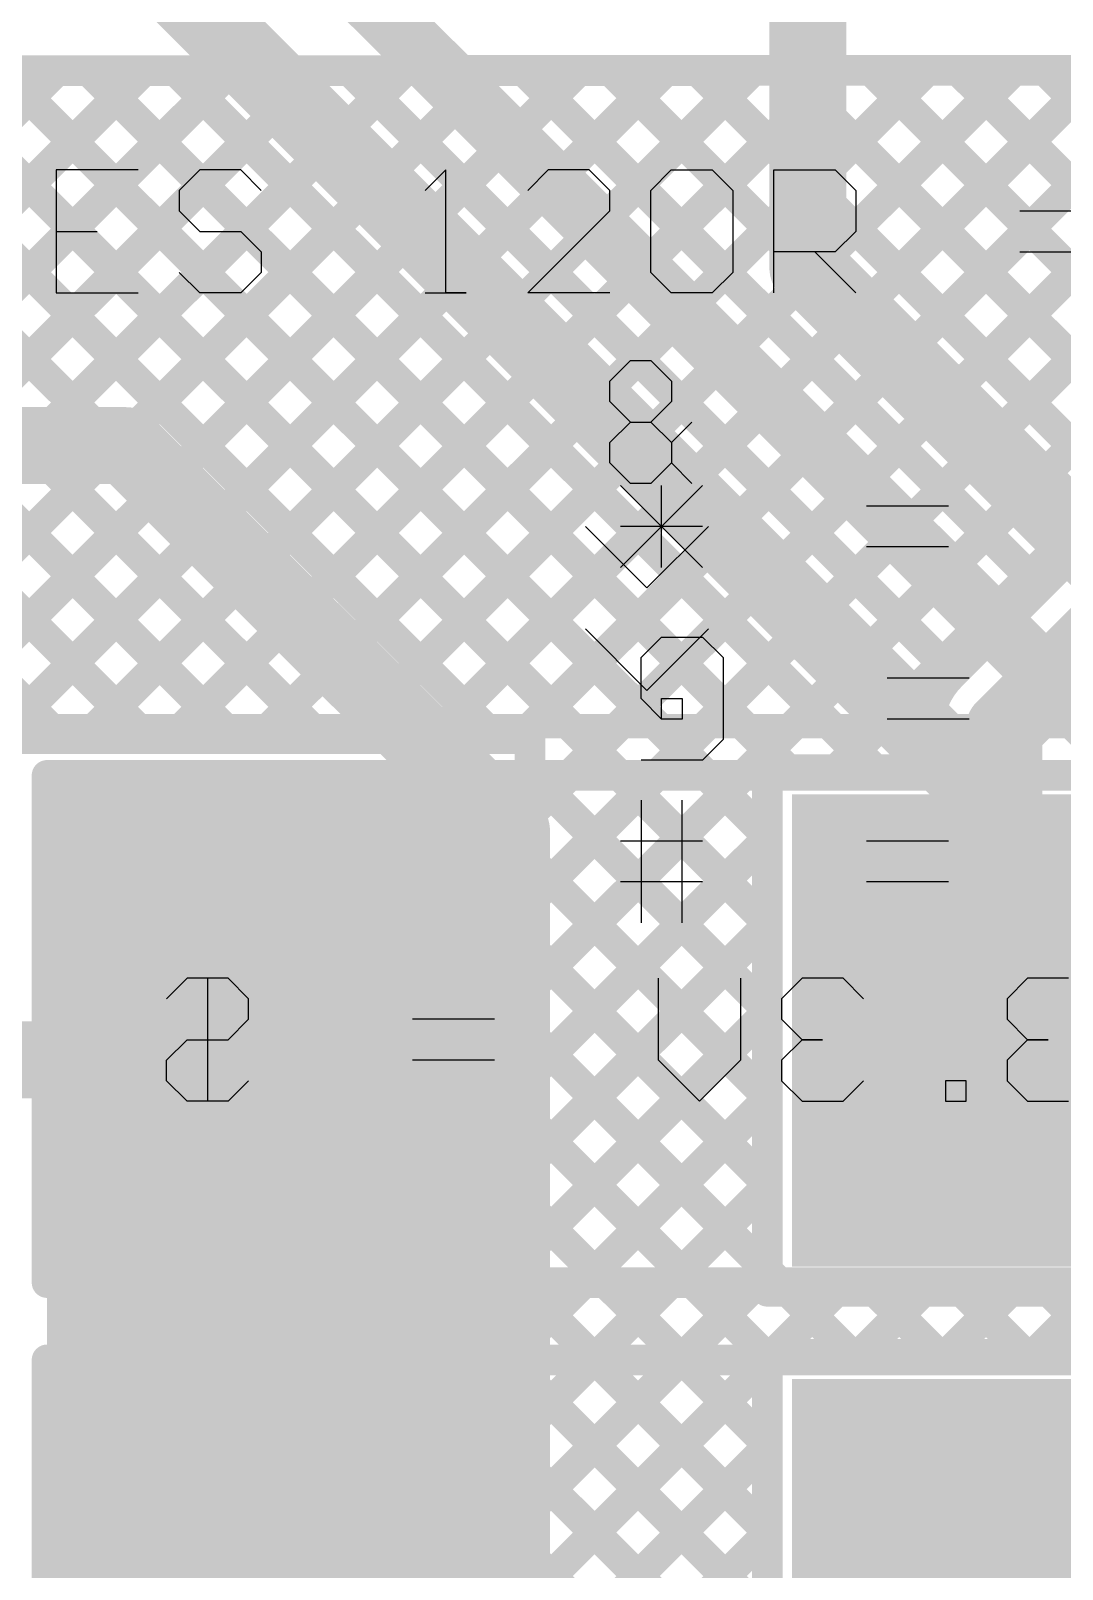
# Model space of a CAD drawing. Header units: millimetres. Extents: x 0.78 to 3.29, y 2.96 to 5.31.
# Drawn here: x 2.603 to 2.938, y 4.528 to 5.028 of the extents above; entities that cross this region are included whole.
import ezdxf

# ---------------------------------------------------------------- set-up
doc = ezdxf.new("R2010")
doc.units = ezdxf.units.MM
doc.header["$MEASUREMENT"] = 0
for name, color, linetype in [('BottomLayer', 5, 'Continuous'), ('BottomOverlay', 54, 'Continuous'), ('TopLayer', 1, 'Continuous'), ('TopOverlay', 2, 'Continuous'), ('TopPaste', 8, 'Continuous'), ('TopSolder', 216, 'Continuous')]:
    doc.layers.add(name, color=color, linetype=linetype)

# ---------------------------------------------------------------- blocks, each defined once
blk = doc.blocks.new('R__2512_25')
at = {"layer": 'TopLayer'}
for points in [[(-0.18307, -0.07283), (-0.05315, -0.07283), (-0.18307, 0.07283), (-0.05315, 0.07283)], [(0.05315, -0.07283), (0.18307, -0.07283), (0.05315, 0.07283), (0.18307, 0.07283)]]:
    blk.add_solid(points, dxfattribs=at)
at = {"layer": 'TopOverlay', "const_width": 0.01}
for points in [[(-0.193, 0.083), (0.193, 0.083)], [(-0.193, -0.082), (-0.193, 0.083)], [(0.193, -0.082), (0.193, 0.083)], [(-0.193, -0.082), (0.193, -0.082)]]:
    blk.add_lwpolyline(points, dxfattribs=at)
at = {"layer": 'TopOverlay', "const_width": 0.005}
for points in [[(-0.1955, 0.083, 1), (-0.1905, 0.083, 1)], [(-0.1955, 0.083, 1), (-0.1905, 0.083, 1)], [(0.1905, 0.083, 1), (0.1955, 0.083, 1)], [(0.1905, 0.083, 1), (0.1955, 0.083, 1)], [(-0.1955, -0.082, 1), (-0.1905, -0.082, 1)], [(-0.1955, -0.082, 1), (-0.1905, -0.082, 1)], [(0.1905, -0.082, 1), (0.1955, -0.082, 1)], [(0.1905, -0.082, 1), (0.1955, -0.082, 1)]]:
    blk.add_lwpolyline(points, format="xyb", close=True, dxfattribs=at)
at = {"layer": 'TopPaste'}
for points in [[(-0.18307, -0.07283), (-0.05315, -0.07283), (-0.18307, 0.07283), (-0.05315, 0.07283)], [(0.05315, -0.07283), (0.18307, -0.07283), (0.05315, 0.07283), (0.18307, 0.07283)]]:
    blk.add_solid(points, dxfattribs=at)
at = {"layer": 'TopSolder'}
for points in [[(-0.18707, -0.07683), (-0.04915, -0.07683), (-0.18707, 0.07683), (-0.04915, 0.07683)], [(0.04915, -0.07683), (0.18707, -0.07683), (0.04915, 0.07683), (0.18707, 0.07683)]]:
    blk.add_solid(points, dxfattribs=at)
blk = doc.blocks.new('R__2512_26')
at = {"layer": 'TopLayer'}
for points in [[(-0.18307, -0.07283), (-0.05315, -0.07283), (-0.18307, 0.07283), (-0.05315, 0.07283)], [(0.05315, -0.07283), (0.18307, -0.07283), (0.05315, 0.07283), (0.18307, 0.07283)]]:
    blk.add_solid(points, dxfattribs=at)
at = {"layer": 'TopOverlay', "const_width": 0.01}
for points in [[(-0.193, 0.083), (0.193, 0.083)], [(-0.193, -0.082), (-0.193, 0.083)], [(0.193, -0.082), (0.193, 0.083)], [(-0.193, -0.082), (0.193, -0.082)]]:
    blk.add_lwpolyline(points, dxfattribs=at)
at = {"layer": 'TopOverlay', "const_width": 0.005}
for points in [[(-0.1955, 0.083, 1), (-0.1905, 0.083, 1)], [(-0.1955, 0.083, 1), (-0.1905, 0.083, 1)], [(0.1905, 0.083, 1), (0.1955, 0.083, 1)], [(0.1905, 0.083, 1), (0.1955, 0.083, 1)], [(-0.1955, -0.082, 1), (-0.1905, -0.082, 1)], [(-0.1955, -0.082, 1), (-0.1905, -0.082, 1)], [(0.1905, -0.082, 1), (0.1955, -0.082, 1)], [(0.1905, -0.082, 1), (0.1955, -0.082, 1)]]:
    blk.add_lwpolyline(points, format="xyb", close=True, dxfattribs=at)
at = {"layer": 'TopPaste'}
for points in [[(-0.18307, -0.07283), (-0.05315, -0.07283), (-0.18307, 0.07283), (-0.05315, 0.07283)], [(0.05315, -0.07283), (0.18307, -0.07283), (0.05315, 0.07283), (0.18307, 0.07283)]]:
    blk.add_solid(points, dxfattribs=at)
at = {"layer": 'TopSolder'}
for points in [[(-0.18707, -0.07683), (-0.04915, -0.07683), (-0.18707, 0.07683), (-0.04915, 0.07683)], [(0.04915, -0.07683), (0.18707, -0.07683), (0.04915, 0.07683), (0.18707, 0.07683)]]:
    blk.add_solid(points, dxfattribs=at)

msp = doc.modelspace()

# ---------------------------------------------------------------- linework, layer by layer
at = {"layer": 'BottomLayer'}
for points, const_width in [([(2.645, 5.106), (3.18, 4.571)], 0.02), ([(2.85534, 4.95112), (2.85534, 5.1)], 0.025), ([(2.6194, 5.073), (3.133, 4.5594)], 0.025), ([(2.85534, 4.95112), (3.216, 4.59046)], 0.025), ([(2.454, 4.89332), (2.63368, 4.89332)], 0.025), ([(2.63368, 4.89332), (2.759, 4.768)], 0.025), ([(2.759, 4.395), (2.759, 4.768)], 0.025), ([(2.454, 4.69345), (2.61905, 4.69345)], 0.025), ([(2.61905, 4.69345), (2.716, 4.5965)], 0.025), ([(2.716, 4.36), (2.716, 4.5965)], 0.025)]:
    msp.add_lwpolyline(points, dxfattribs=dict(at, const_width=const_width))
at = {"layer": 'BottomLayer', "const_width": 0.0125}
for points in [[(2.84909, 4.95112, 1), (2.86159, 4.95112, 1)], [(2.84909, 4.95112, 1), (2.86159, 4.95112, 1)], [(2.62743, 4.89332, 1), (2.63993, 4.89332, 1)], [(2.62743, 4.89332, 1), (2.63993, 4.89332, 1)], [(2.75275, 4.768, 1), (2.76525, 4.768, 1)], [(2.75275, 4.768, 1), (2.76525, 4.768, 1)], [(2.6128, 4.69345, 1), (2.6253, 4.69345, 1)], [(2.6128, 4.69345, 1), (2.6253, 4.69345, 1)], [(2.70975, 4.5965, 1), (2.72225, 4.5965, 1)], [(2.70975, 4.5965, 1), (2.72225, 4.5965, 1)]]:
    msp.add_lwpolyline(points, format="xyb", close=True, dxfattribs=at)
at = {"layer": 'BottomOverlay'}
for p, q in [((2.82114, 4.88032), (2.79448, 4.85366)), ((2.82114, 4.85366), (2.79448, 4.88032)), ((2.80781, 4.85366), (2.80781, 4.88032)), ((2.90112, 4.87366), (2.87446, 4.87366)), ((2.82114, 4.86699), (2.79448, 4.86699)), ((2.90112, 4.86033), (2.87446, 4.86033)), ((2.80115, 4.82432), (2.80781, 4.83099)), ((2.80781, 4.83099), (2.82114, 4.83099)), ((2.82114, 4.83099), (2.82781, 4.82432)), ((2.80115, 4.81099), (2.80115, 4.82432)), ((2.82781, 4.82432), (2.82781, 4.79766)), ((2.90778, 4.81766), (2.88112, 4.81766)), ((2.80781, 4.80433), (2.80115, 4.81099)), ((2.80781, 4.80433), (2.80781, 4.81099)), ((2.80781, 4.81099), (2.81448, 4.81099)), ((2.81448, 4.81099), (2.81448, 4.80433)), ((2.81448, 4.80433), (2.80781, 4.80433)), ((2.90778, 4.80433), (2.88112, 4.80433)), ((2.82781, 4.79766), (2.82114, 4.791)), ((2.82114, 4.791), (2.80115, 4.791)), ((2.80115, 4.77799), (2.80115, 4.738)), ((2.81448, 4.738), (2.81448, 4.77799)), ((2.80115, 4.76466), (2.79448, 4.76466)), ((2.82114, 4.76466), (2.80115, 4.76466)), ((2.90112, 4.76466), (2.87446, 4.76466)), ((2.82114, 4.75133), (2.79448, 4.75133)), ((2.90112, 4.75133), (2.87446, 4.75133)), ((2.65353, 4.71999), (2.64686, 4.71332)), ((2.66686, 4.71999), (2.65353, 4.71999)), ((2.66019, 4.71999), (2.66019, 4.68)), ((2.67352, 4.71332), (2.66686, 4.71999)), ((2.80681, 4.69333), (2.80681, 4.71999)), ((2.83347, 4.71999), (2.83347, 4.69333)), ((2.85346, 4.71999), (2.8468, 4.71332)), ((2.86679, 4.71999), (2.85346, 4.71999)), ((2.87346, 4.71332), (2.86679, 4.71999)), ((2.92677, 4.71999), (2.92011, 4.71332)), ((2.9401, 4.71999), (2.92677, 4.71999)), ((2.67352, 4.70666), (2.67352, 4.71332)), ((2.8468, 4.71332), (2.8468, 4.70666)), ((2.92011, 4.71332), (2.92011, 4.70666)), ((2.66686, 4.69999), (2.67352, 4.70666)), ((2.7535, 4.70666), (2.72684, 4.70666)), ((2.8468, 4.70666), (2.85346, 4.69999)), ((2.92011, 4.70666), (2.92677, 4.69999)), ((2.64686, 4.69333), (2.65353, 4.69999)), ((2.65353, 4.69999), (2.66686, 4.69999)), ((2.85346, 4.69999), (2.8468, 4.69333)), ((2.85346, 4.69999), (2.86013, 4.69999)), ((2.86013, 4.69999), (2.85346, 4.69999)), ((2.92677, 4.69999), (2.92011, 4.69333)), ((2.92677, 4.69999), (2.93344, 4.69999)), ((2.93344, 4.69999), (2.92677, 4.69999)), ((2.64686, 4.68666), (2.64686, 4.69333)), ((2.7535, 4.69333), (2.72684, 4.69333)), ((2.82014, 4.68), (2.80681, 4.69333)), ((2.83347, 4.69333), (2.82014, 4.68)), ((2.8468, 4.69333), (2.8468, 4.68666)), ((2.92011, 4.69333), (2.92011, 4.68666)), ((2.65353, 4.68), (2.64686, 4.68666)), ((2.67352, 4.68666), (2.66686, 4.68)), ((2.8468, 4.68666), (2.85346, 4.68)), ((2.86679, 4.68), (2.87346, 4.68666)), ((2.90678, 4.68666), (2.90012, 4.68666)), ((2.90012, 4.68666), (2.90012, 4.68)), ((2.90678, 4.68), (2.90678, 4.68666)), ((2.92011, 4.68666), (2.92677, 4.68)), ((2.66686, 4.68), (2.65353, 4.68)), ((2.85346, 4.68), (2.86679, 4.68)), ((2.90012, 4.68), (2.90678, 4.68)), ((2.92677, 4.68), (2.9401, 4.68))]:
    msp.add_line(p, q, dxfattribs=at)
at = {"layer": 'TopLayer'}
for points, const_width in [([(2.26688, 5.01524), (3.055, 5.01542)], 0.01), ([(2.50832, 5.01529), (2.72562, 4.798)], 0.01), ([(2.5366, 5.0153), (2.7539, 4.798)], 0.01), ([(2.54498, 4.94914), (2.61115, 5.01532)], 0.01), ([(2.54798, 4.92386), (2.63945, 5.01532)], 0.01), ([(2.56402, 4.91162), (2.66774, 5.01533)], 0.01), ([(2.56488, 5.01531), (2.84215, 4.73804)], 0.01), ([(2.57817, 4.89748), (2.69603, 5.01534)], 0.01), ([(2.59095, 4.88198), (2.72432, 5.01534)], 0.01), ([(2.59276, 4.79893), (2.80919, 5.01536)], 0.01), ([(2.59276, 4.82722), (2.7809, 5.01536)], 0.01), ([(2.59276, 4.8555), (2.75261, 5.01535)], 0.01), ([(2.59316, 5.01531), (2.84215, 4.76632)], 0.01), ([(2.62011, 4.798), (2.83748, 5.01537)], 0.01), ([(2.62143, 5.01532), (2.84892, 4.78783)], 0.01), ([(2.6484, 4.798), (2.86577, 5.01538)], 0.01), ([(2.64971, 5.01533), (2.8772, 4.78783)], 0.01), ([(2.67668, 4.798), (2.89406, 5.01538)], 0.01), ([(2.67799, 5.01533), (2.89461, 4.79871)], 0.01), ([(2.70496, 4.798), (2.92236, 5.01539)], 0.01), ([(2.70627, 5.01534), (2.90249, 4.81911)], 0.01), ([(2.73325, 4.798), (2.95065, 5.0154)], 0.01), ([(2.73454, 5.01535), (2.91664, 4.83326)], 0.01), ([(2.76153, 4.798), (2.97894, 5.0154)], 0.01), ([(2.76282, 5.01535), (2.93078, 4.8474)], 0.01), ([(2.765, 4.7449), (3.03552, 5.01542)], 0.01), ([(2.765, 4.7449), (3.03552, 5.01542)], 0.01), ([(2.765, 4.77318), (3.00723, 5.01541)], 0.01), ([(2.7911, 5.01536), (2.94492, 4.86154)], 0.01), ([(2.81938, 5.01537), (2.95906, 4.87568)], 0.01), ([(2.84766, 5.01537), (2.97315, 4.88988)], 0.01), ([(2.87593, 5.01538), (2.98862, 4.90269)], 0.01), ([(2.90421, 5.01539), (3.227, 4.6926)], 0.01), ([(2.93249, 5.01539), (3.227, 4.72088)], 0.01), ([(2.765, 4.71661), (3.055, 5.00661)], 0.01), ([(2.8645, 4.78783), (3.055, 4.97833)], 0.01), ([(2.54498, 4.95035), (2.69733, 4.798)], 0.01), ([(2.90181, 4.81843), (2.97303, 4.88965)], 0.01), ([(2.91911, 4.80108), (2.99603, 4.878)], 0.025), ([(2.59271, 4.87434), (2.66905, 4.798)], 0.01), ([(2.59276, 4.84601), (2.64076, 4.798)], 0.01), ([(2.59276, 4.81772), (2.61248, 4.798)], 0.01), ([(2.91911, 4.703), (2.91911, 4.80108)], 0.025), ([(2.89461, 4.78783), (2.89461, 4.80108)], 0.01), ([(2.596, 4.798), (2.765, 4.798)], 0.01), ([(2.765, 3.466), (2.765, 4.798)], 0.01), ([(2.765, 4.7869), (2.84215, 4.70975)], 0.01), ([(2.84215, 4.78783), (2.89461, 4.78783)], 0.01), ([(2.84215, 4.61817), (2.84215, 4.78783)], 0.01), ([(2.765, 4.68833), (2.84215, 4.76548)], 0.01), ([(2.765, 4.75862), (2.84215, 4.68147)], 0.01), ([(2.765, 4.66005), (2.84215, 4.7372)], 0.01), ([(2.765, 4.73033), (2.84215, 4.65318)], 0.01), ([(2.765, 4.63176), (2.84215, 4.70891)], 0.01), ([(2.765, 4.70205), (2.84215, 4.6249)], 0.01), ([(2.765, 4.60348), (2.84215, 4.68063)], 0.01), ([(2.765, 4.67376), (2.84215, 4.59661)], 0.01), ([(2.765, 4.57519), (2.84215, 4.65234)], 0.01), ([(2.765, 4.64548), (2.84215, 4.56833)], 0.01), ([(2.765, 4.54691), (2.84215, 4.62406)], 0.01), ([(2.84215, 4.6249), (2.84888, 4.61817)], 0.01), ([(2.765, 4.6172), (2.84215, 4.54005)], 0.01), ([(2.84215, 4.61817), (2.99607, 4.61817)], 0.01), ([(2.84404, 4.59767), (2.86454, 4.61817)], 0.01), ([(2.84888, 4.61817), (2.86938, 4.59767)], 0.01), ([(2.87233, 4.59767), (2.89283, 4.61817)], 0.01), ([(2.87717, 4.61817), (2.89767, 4.59767)], 0.01), ([(2.90061, 4.59767), (2.92111, 4.61817)], 0.01), ([(2.90545, 4.61817), (2.92595, 4.59767)], 0.01), ([(2.9289, 4.59767), (2.94939, 4.61817)], 0.01), ([(2.93374, 4.61817), (2.95423, 4.59767)], 0.01), ([(2.765, 4.51862), (2.84215, 4.59577)], 0.01), ([(2.84215, 4.59767), (2.99607, 4.59767)], 0.01), ([(2.84215, 4.428), (2.84215, 4.59767)], 0.01), ([(2.765, 4.58891), (2.84215, 4.51176)], 0.01), ([(2.765, 4.49034), (2.84215, 4.56749)], 0.01), ([(2.765, 4.56063), (2.84215, 4.48348)], 0.01), ([(2.765, 4.46206), (2.84215, 4.53921)], 0.01), ([(2.765, 4.53234), (2.84215, 4.45519)], 0.01)]:
    msp.add_lwpolyline(points, dxfattribs=dict(at, const_width=const_width))
for points, const_width in [([(2.60865, 5.01532, 1), (2.61365, 5.01532, 1)], 0.005), ([(2.61893, 5.01532, 1), (2.62393, 5.01532, 1)], 0.005), ([(2.63695, 5.01532, 1), (2.64195, 5.01532, 1)], 0.005), ([(2.64721, 5.01533, 1), (2.65221, 5.01533, 1)], 0.005), ([(2.66524, 5.01533, 1), (2.67024, 5.01533, 1)], 0.005), ([(2.67549, 5.01533, 1), (2.68049, 5.01533, 1)], 0.005), ([(2.69353, 5.01534, 1), (2.69853, 5.01534, 1)], 0.005), ([(2.70377, 5.01534, 1), (2.70877, 5.01534, 1)], 0.005), ([(2.72182, 5.01534, 1), (2.72682, 5.01534, 1)], 0.005), ([(2.73204, 5.01535, 1), (2.73704, 5.01535, 1)], 0.005), ([(2.75011, 5.01535, 1), (2.75511, 5.01535, 1)], 0.005), ([(2.76032, 5.01535, 1), (2.76532, 5.01535, 1)], 0.005), ([(2.7784, 5.01536, 1), (2.7834, 5.01536, 1)], 0.005), ([(2.7886, 5.01536, 1), (2.7936, 5.01536, 1)], 0.005), ([(2.80669, 5.01536, 1), (2.81169, 5.01536, 1)], 0.005), ([(2.81688, 5.01537, 1), (2.82188, 5.01537, 1)], 0.005), ([(2.83498, 5.01537, 1), (2.83998, 5.01537, 1)], 0.005), ([(2.84516, 5.01537, 1), (2.85016, 5.01537, 1)], 0.005), ([(2.86327, 5.01538, 1), (2.86827, 5.01538, 1)], 0.005), ([(2.87343, 5.01538, 1), (2.87843, 5.01538, 1)], 0.005), ([(2.89156, 5.01538, 1), (2.89656, 5.01538, 1)], 0.005), ([(2.90171, 5.01539, 1), (2.90671, 5.01539, 1)], 0.005), ([(2.91986, 5.01539, 1), (2.92486, 5.01539, 1)], 0.005), ([(2.92999, 5.01539, 1), (2.93499, 5.01539, 1)], 0.005), ([(2.92828, 4.8474, 1), (2.93328, 4.8474, 1)], 0.005), ([(2.91414, 4.83326, 1), (2.91914, 4.83326, 1)], 0.005), ([(2.89929, 4.81841, 1), (2.90429, 4.81841, 1)], 0.005), ([(2.89931, 4.81843, 1), (2.90431, 4.81843, 1)], 0.005), ([(2.89931, 4.81843, 1), (2.90431, 4.81843, 1)], 0.005), ([(2.89999, 4.81911, 1), (2.90499, 4.81911, 1)], 0.005), ([(2.91286, 4.80108, 1), (2.92536, 4.80108, 1)], 0.0125), ([(2.91286, 4.80108, 1), (2.92536, 4.80108, 1)], 0.0125), ([(2.89211, 4.80108, 1), (2.89711, 4.80108, 1)], 0.005), ([(2.89211, 4.80108, 1), (2.89711, 4.80108, 1)], 0.005), ([(2.89211, 4.80108, 1), (2.89711, 4.80108, 1)], 0.005), ([(2.60998, 4.798, 1), (2.61498, 4.798, 1)], 0.005), ([(2.61761, 4.798, 1), (2.62261, 4.798, 1)], 0.005), ([(2.63826, 4.798, 1), (2.64326, 4.798, 1)], 0.005), ([(2.6459, 4.798, 1), (2.6509, 4.798, 1)], 0.005), ([(2.66655, 4.798, 1), (2.67155, 4.798, 1)], 0.005), ([(2.67418, 4.798, 1), (2.67918, 4.798, 1)], 0.005), ([(2.69483, 4.798, 1), (2.69983, 4.798, 1)], 0.005), ([(2.70246, 4.798, 1), (2.70746, 4.798, 1)], 0.005), ([(2.72312, 4.798, 1), (2.72812, 4.798, 1)], 0.005), ([(2.73075, 4.798, 1), (2.73575, 4.798, 1)], 0.005), ([(2.7514, 4.798, 1), (2.7564, 4.798, 1)], 0.005), ([(2.75903, 4.798, 1), (2.76403, 4.798, 1)], 0.005), ([(2.7625, 4.798, 1), (2.7675, 4.798, 1)], 0.005), ([(2.7625, 4.798, 1), (2.7675, 4.798, 1)], 0.005), ([(2.89211, 4.79871, 1), (2.89711, 4.79871, 1)], 0.005), ([(2.7625, 4.7869, 1), (2.7675, 4.7869, 1)], 0.005), ([(2.83965, 4.78783, 1), (2.84465, 4.78783, 1)], 0.005), ([(2.83965, 4.78783, 1), (2.84465, 4.78783, 1)], 0.005), ([(2.84642, 4.78783, 1), (2.85142, 4.78783, 1)], 0.005), ([(2.862, 4.78783, 1), (2.867, 4.78783, 1)], 0.005), ([(2.8747, 4.78783, 1), (2.8797, 4.78783, 1)], 0.005), ([(2.89211, 4.78783, 1), (2.89711, 4.78783, 1)], 0.005), ([(2.89211, 4.78783, 1), (2.89711, 4.78783, 1)], 0.005), ([(2.7625, 4.77318, 1), (2.7675, 4.77318, 1)], 0.005), ([(2.83965, 4.76632, 1), (2.84465, 4.76632, 1)], 0.005), ([(2.83965, 4.76548, 1), (2.84465, 4.76548, 1)], 0.005), ([(2.7625, 4.75862, 1), (2.7675, 4.75862, 1)], 0.005), ([(2.7625, 4.7449, 1), (2.7675, 4.7449, 1)], 0.005), ([(2.7625, 4.7449, 1), (2.7675, 4.7449, 1)], 0.005), ([(2.83965, 4.73804, 1), (2.84465, 4.73804, 1)], 0.005), ([(2.83965, 4.7372, 1), (2.84465, 4.7372, 1)], 0.005), ([(2.7625, 4.73033, 1), (2.7675, 4.73033, 1)], 0.005), ([(2.7625, 4.71661, 1), (2.7675, 4.71661, 1)], 0.005), ([(2.91286, 4.703, 1), (2.92536, 4.703, 1)], 0.0125), ([(2.83965, 4.70975, 1), (2.84465, 4.70975, 1)], 0.005), ([(2.83965, 4.70891, 1), (2.84465, 4.70891, 1)], 0.005), ([(2.7625, 4.70205, 1), (2.7675, 4.70205, 1)], 0.005), ([(2.7625, 4.68833, 1), (2.7675, 4.68833, 1)], 0.005), ([(2.83965, 4.68147, 1), (2.84465, 4.68147, 1)], 0.005), ([(2.83965, 4.68063, 1), (2.84465, 4.68063, 1)], 0.005), ([(2.7625, 4.67376, 1), (2.7675, 4.67376, 1)], 0.005), ([(2.7625, 4.66005, 1), (2.7675, 4.66005, 1)], 0.005), ([(2.83965, 4.65318, 1), (2.84465, 4.65318, 1)], 0.005), ([(2.83965, 4.65234, 1), (2.84465, 4.65234, 1)], 0.005), ([(2.7625, 4.64548, 1), (2.7675, 4.64548, 1)], 0.005), ([(2.7625, 4.63176, 1), (2.7675, 4.63176, 1)], 0.005), ([(2.83965, 4.6249, 1), (2.84465, 4.6249, 1)], 0.005), ([(2.83965, 4.6249, 1), (2.84465, 4.6249, 1)], 0.005), ([(2.83965, 4.62406, 1), (2.84465, 4.62406, 1)], 0.005), ([(2.7625, 4.6172, 1), (2.7675, 4.6172, 1)], 0.005), ([(2.83965, 4.61817, 1), (2.84465, 4.61817, 1)], 0.005), ([(2.83965, 4.61817, 1), (2.84465, 4.61817, 1)], 0.005), ([(2.84638, 4.61817, 1), (2.85138, 4.61817, 1)], 0.005), ([(2.84638, 4.61817, 1), (2.85138, 4.61817, 1)], 0.005), ([(2.86204, 4.61817, 1), (2.86704, 4.61817, 1)], 0.005), ([(2.87467, 4.61817, 1), (2.87967, 4.61817, 1)], 0.005), ([(2.89032, 4.61817, 1), (2.89533, 4.61817, 1)], 0.005), ([(2.90295, 4.61817, 1), (2.90795, 4.61817, 1)], 0.005), ([(2.91861, 4.61817, 1), (2.92361, 4.61817, 1)], 0.005), ([(2.93124, 4.61817, 1), (2.93624, 4.61817, 1)], 0.005), ([(2.7625, 4.60348, 1), (2.7675, 4.60348, 1)], 0.005), ([(2.83965, 4.59767, 1), (2.84465, 4.59767, 1)], 0.005), ([(2.83965, 4.59767, 1), (2.84465, 4.59767, 1)], 0.005), ([(2.83965, 4.59661, 1), (2.84465, 4.59661, 1)], 0.005), ([(2.83965, 4.59577, 1), (2.84465, 4.59577, 1)], 0.005), ([(2.84154, 4.59767, 1), (2.84654, 4.59767, 1)], 0.005), ([(2.86688, 4.59767, 1), (2.87188, 4.59767, 1)], 0.005), ([(2.86983, 4.59767, 1), (2.87483, 4.59767, 1)], 0.005), ([(2.89517, 4.59767, 1), (2.90017, 4.59767, 1)], 0.005), ([(2.89811, 4.59767, 1), (2.90311, 4.59767, 1)], 0.005), ([(2.92345, 4.59767, 1), (2.92845, 4.59767, 1)], 0.005), ([(2.9264, 4.59767, 1), (2.9314, 4.59767, 1)], 0.005), ([(2.7625, 4.58891, 1), (2.7675, 4.58891, 1)], 0.005), ([(2.7625, 4.57519, 1), (2.7675, 4.57519, 1)], 0.005), ([(2.83965, 4.56833, 1), (2.84465, 4.56833, 1)], 0.005), ([(2.83965, 4.56749, 1), (2.84465, 4.56749, 1)], 0.005), ([(2.7625, 4.56063, 1), (2.7675, 4.56063, 1)], 0.005), ([(2.7625, 4.54691, 1), (2.7675, 4.54691, 1)], 0.005), ([(2.83965, 4.54005, 1), (2.84465, 4.54005, 1)], 0.005), ([(2.83965, 4.53921, 1), (2.84465, 4.53921, 1)], 0.005), ([(2.7625, 4.53234, 1), (2.7675, 4.53234, 1)], 0.005)]:
    msp.add_lwpolyline(points, format="xyb", close=True, dxfattribs=dict(at, const_width=const_width))
at = {"layer": 'TopLayer', "const_width": 0.01}
for points in [[(2.89461, 4.80108, -0.199267), (2.90181, 4.81843)], [(2.89461, 4.80108, -0.198912), (2.90179, 4.81841)]]:
    msp.add_lwpolyline(points, format="xyb", dxfattribs=at)
at = {"layer": 'TopLayer'}
msp.add_solid([(2.608, 3.478), (2.753, 3.478), (2.608, 4.786), (2.753, 4.786)], dxfattribs=at)
at = {"layer": 'TopOverlay'}
for p, q in [((2.63765, 4.98299), (2.61099, 4.98299)), ((2.61099, 4.98299), (2.61099, 4.943)), ((2.65764, 4.98299), (2.65097, 4.97632)), ((2.67097, 4.98299), (2.65764, 4.98299)), ((2.67763, 4.97632), (2.67097, 4.98299)), ((2.73761, 4.98299), (2.73095, 4.97632)), ((2.73761, 4.943), (2.73761, 4.98299)), ((2.77094, 4.98299), (2.76427, 4.97632)), ((2.78426, 4.98299), (2.77094, 4.98299)), ((2.79093, 4.97632), (2.78426, 4.98299)), ((2.80426, 4.97632), (2.81092, 4.98299)), ((2.81092, 4.98299), (2.82425, 4.98299)), ((2.82425, 4.98299), (2.83092, 4.97632)), ((2.84425, 4.943), (2.84425, 4.98299)), ((2.84425, 4.98299), (2.86424, 4.98299)), ((2.86424, 4.98299), (2.8709, 4.97632)), ((2.65097, 4.97632), (2.65097, 4.96966)), ((2.79093, 4.96966), (2.79093, 4.97632)), ((2.80426, 4.94966), (2.80426, 4.97632)), ((2.83092, 4.97632), (2.83092, 4.94966)), ((2.8709, 4.97632), (2.8709, 4.96299)), ((2.65097, 4.96966), (2.65764, 4.96299)), ((2.76427, 4.943), (2.79093, 4.96966)), ((2.92422, 4.96966), (2.95088, 4.96966)), ((2.61099, 4.96299), (2.62432, 4.96299)), ((2.65764, 4.96299), (2.67097, 4.96299)), ((2.67097, 4.96299), (2.67763, 4.95633)), ((2.8709, 4.96299), (2.86424, 4.95633)), ((2.67763, 4.95633), (2.67763, 4.94966)), ((2.86424, 4.95633), (2.84425, 4.95633)), ((2.85757, 4.95633), (2.8709, 4.943)), ((2.92422, 4.95633), (2.95088, 4.95633)), ((2.65764, 4.943), (2.65097, 4.94966)), ((2.67763, 4.94966), (2.67097, 4.943)), ((2.81092, 4.943), (2.80426, 4.94966)), ((2.83092, 4.94966), (2.82425, 4.943)), ((2.61099, 4.943), (2.63765, 4.943)), ((2.67097, 4.943), (2.65764, 4.943)), ((2.73095, 4.943), (2.74428, 4.943)), ((2.74428, 4.943), (2.73761, 4.943)), ((2.79093, 4.943), (2.76427, 4.943)), ((2.82425, 4.943), (2.81092, 4.943)), ((2.791, 4.91432), (2.79766, 4.92099)), ((2.79766, 4.92099), (2.80433, 4.92099)), ((2.80433, 4.92099), (2.81099, 4.91432)), ((2.791, 4.90766), (2.791, 4.91432)), ((2.81099, 4.91432), (2.81099, 4.90766)), ((2.79766, 4.90099), (2.791, 4.90766)), ((2.81099, 4.90766), (2.80433, 4.90099)), ((2.791, 4.89433), (2.79766, 4.90099)), ((2.79766, 4.90099), (2.80433, 4.90099)), ((2.80433, 4.90099), (2.81099, 4.89433)), ((2.81766, 4.90099), (2.81099, 4.89433)), ((2.791, 4.88766), (2.791, 4.89433)), ((2.81099, 4.89433), (2.81099, 4.88766)), ((2.79766, 4.881), (2.791, 4.88766)), ((2.81099, 4.88766), (2.80433, 4.881)), ((2.81766, 4.881), (2.81099, 4.88766)), ((2.80433, 4.881), (2.79766, 4.881)), ((2.783, 4.867), (2.80299, 4.84701)), ((2.80299, 4.84701), (2.82299, 4.867)), ((2.783, 4.83368), (2.80299, 4.81368)), ((2.80299, 4.81368), (2.82299, 4.83368))]:
    msp.add_line(p, q, dxfattribs=at)
at = {"layer": 'TopOverlay', "const_width": 0.00787}
msp.add_lwpolyline([(2.593, 4.802), (3.008, 4.802)], dxfattribs=at)

# ---------------------------------------------------------------- block references
at = {"rotation": 360}
for name, p in [('R__2512_25', (2.801, 4.703)), ('R__2512_26', (2.801, 4.51283))]:
    msp.add_blockref(name, p, dxfattribs=at)

doc.saveas('drawing.dxf')
